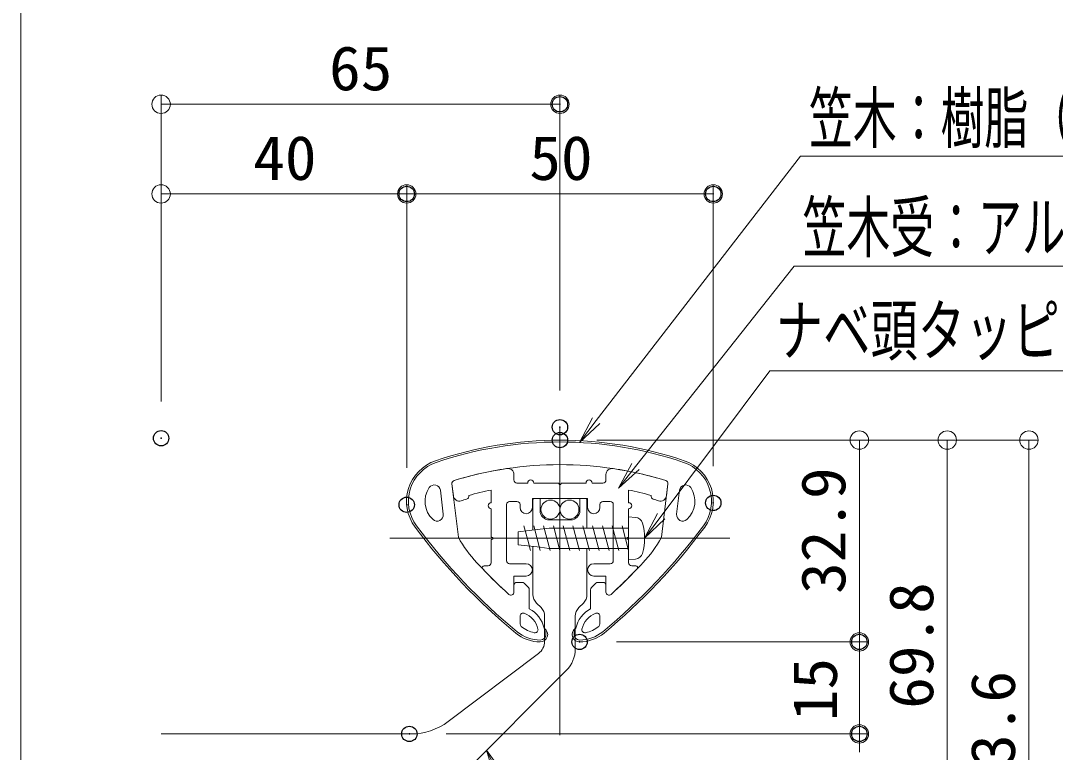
# Model space of a CAD drawing. Units: millimetres, scale not verified. Extents: x -600 to 600, y -416 to 415.
# Drawn here: x -599.9 to -431.3, y 125.1 to 244.4 of the extents above; entities that cross this region are included whole.
import ezdxf
from ezdxf.enums import TextEntityAlignment as Align

# ---------------------------------------------------------------- set-up
doc = ezdxf.new("R2010")
doc.units = ezdxf.units.MM
doc.header["$LTSCALE"] = 5
doc.header["$PDMODE"] = 32
doc.header["$PDSIZE"] = 2.5
for name, color, linetype, lineweight in [('0-0_zumenwaku', 2, 'Continuous', 9), ('0-2_center', 5, 'Continuous', 9), ('0-6_タッピンネジ', 4, 'Continuous', 9), ('0-A_金台', 3, 'Continuous', 9), ('0-B_笠木', 4, 'Continuous', 9), ('0-D_sunpou', 1, 'Continuous', 9), ('0-E_0', 7, 'Continuous', 9), ('1-1_MAZ_SS', 1, 'Continuous', 9)]:
    doc.layers.add(name, color=color, linetype=linetype, lineweight=lineweight)
doc.layers.add('0-F_DEFPOINTS', color=7, linetype='Continuous')
doc.styles.add('ＭＳ ゴシック', font='')
doc.styles.get('ＭＳ ゴシック').set_extended_font_data('MS Gothic')

# ---------------------------------------------------------------- blocks, each defined once
blk = doc.blocks.new('_ORIGIN')
at = {"layer": '0-E_0', "color": 1}
blk.add_line((0, 0), (-5, 0), dxfattribs=at)
blk.add_circle((0, 0), 2.5, dxfattribs=at)
blk = doc.blocks.new('MLeader1')
at = {"layer": '0-D_sunpou', "color": 7}
blk.add_line((-524.018, 125.436), (-522.015, 121.406), dxfattribs=at)
at = {"layer": '0-D_sunpou'}
blk.add_line((-487.743, 54.615), (-369.126, 54.615), dxfattribs=at)
at = {"layer": '0-D_sunpou', "color": 7}
blk.add_lwpolyline([(-522.687, 121.072), (-524.018, 125.436), (-521.344, 121.74)], dxfattribs=at)
at = {"layer": '0-D_sunpou'}
blk.add_lwpolyline([(-522.015, 121.406), (-488.823, 54.615), (-487.743, 54.615)], dxfattribs=at)
at = {"layer": '0-D_sunpou', "color": 2, "style": 'ＭＳ ゴシック', "width": 0.7}
blk.add_text('ブラケットTS-65：アルミ押出形材', height=8.082, dxfattribs=at).set_placement((-487.846, 54.566), align=Align.BOTTOM_LEFT)
blk = doc.blocks.new('MLeader3')
at = {"layer": '0-D_sunpou'}
blk.add_line((-476.755, 187.313), (-383.291, 187.313), dxfattribs=at)
at = {"layer": '0-D_sunpou', "color": 7}
blk.add_line((-498.245, 160.009), (-495.551, 163.613), dxfattribs=at)
at = {"layer": '0-D_sunpou'}
blk.add_lwpolyline([(-495.551, 163.613), (-477.835, 187.313), (-476.755, 187.313)], dxfattribs=at)
at = {"layer": '0-D_sunpou', "color": 7}
blk.add_lwpolyline([(-494.95, 163.164), (-498.245, 160.009), (-496.151, 164.062)], dxfattribs=at)
at = {"layer": '0-D_sunpou', "color": 2, "style": 'ＭＳ ゴシック', "width": 0.7}
blk.add_text('ナベ頭タッピンねじφ4×18', height=8.082, dxfattribs=at).set_placement((-476.867, 187.439), align=Align.BOTTOM_LEFT)
blk = doc.blocks.new('MLeader4')
at = {"layer": '0-D_sunpou'}
blk.add_line((-472.772, 204.346), (-396.454, 204.346), dxfattribs=at)
at = {"layer": '0-D_sunpou', "color": 7}
blk.add_line((-502.526, 168.178), (-499.73, 171.705), dxfattribs=at)
at = {"layer": '0-D_sunpou'}
blk.add_lwpolyline([(-499.73, 171.705), (-473.852, 204.346), (-472.772, 204.346)], dxfattribs=at)
at = {"layer": '0-D_sunpou', "color": 7}
blk.add_lwpolyline([(-499.143, 171.239), (-502.526, 168.178), (-500.318, 172.171)], dxfattribs=at)
at = {"layer": '0-D_sunpou', "color": 2, "style": 'ＭＳ ゴシック', "width": 0.65}
blk.add_text('笠木受：アルミ押出形材', height=8.065, dxfattribs=at).set_placement((-472.502, 204.296), align=Align.BOTTOM_LEFT)
blk = doc.blocks.new('MLeader5')
at = {"layer": '0-D_sunpou'}
blk.add_line((-471.731, 222.292), (-405.449, 222.292), dxfattribs=at)
at = {"layer": '0-D_sunpou', "color": 7}
blk.add_line((-508.876, 175.629), (-506.124, 179.189), dxfattribs=at)
at = {"layer": '0-D_sunpou'}
blk.add_lwpolyline([(-506.124, 179.189), (-472.811, 222.292), (-471.731, 222.292)], dxfattribs=at)
at = {"layer": '0-D_sunpou', "color": 7}
blk.add_lwpolyline([(-505.53, 178.731), (-508.876, 175.629), (-506.717, 179.648)], dxfattribs=at)
at = {"layer": '0-D_sunpou', "color": 2, "style": 'ＭＳ ゴシック', "width": 0.65}
blk.add_text('笠木：樹脂（木目調）', height=8.065, dxfattribs=at).set_placement((-471.461, 222.082), align=Align.BOTTOM_LEFT)

msp = doc.modelspace()

# ---------------------------------------------------------------- linework, layer by layer
at = {"layer": '0-0_zumenwaku', "color": 7}
for p, q in [((-516.445, 161.346), (-516.445, 166.209)), ((-516.145, 166.509), (-507.945, 166.509)), ((-515.295, 164.509), (-515.295, 166.509)), ((-508.795, 164.509), (-508.795, 166.509)), ((-507.645, 161.659), (-507.645, 166.209)), ((-513.795, 163.009), (-510.295, 163.009)), ((-516.445, 150.838), (-516.445, 158.671)), ((-507.645, 150.838), (-507.645, 158.359)), ((-515.859, 149.423), (-515.131, 148.695)), ((-508.231, 149.423), (-508.959, 148.695)), ((-514.545, 147.281), (-514.545, 143.221)), ((-509.545, 147.281), (-509.545, 141.98)), ((-515.54, 141.224), (-530.273, 130.123)), ((-527.845, 121.609), (-511.009, 138.445)), ((-577.045, 128.109), (-536.291, 128.109))]:
    msp.add_line(p, q, dxfattribs=at)
at = {"layer": '0-0_zumenwaku', "color": 6}
msp.add_lwpolyline([(-599.936, -415.533), (600.064, -415.533), (600.064, 415.467), (-599.936, 415.467)], close=True, dxfattribs=at)
at = {"layer": '0-0_zumenwaku', "color": 7}
for centre, radius, start, end in [((-516.145, 166.209), 0.3, 90, 180), ((-507.945, 166.209), 0.3, 0, 90), ((-513.795, 164.509), 1.5, 180, 270), ((-510.295, 164.509), 1.5, 270, 0), ((-514.445, 150.838), 2, 180, 225), ((-509.645, 150.838), 2, 315, 0), ((-516.545, 147.281), 2, 0, 45), ((-507.545, 147.281), 2, 135, 180), ((-517.045, 143.221), 2.5, 307, 0), ((-514.545, 141.98), 5, 315, 0), ((-536.291, 138.109), 10, 270, 307)]:
    msp.add_arc(centre, radius, start, end, dxfattribs=at)
at = {"layer": '0-2_center'}
for p, q in [((-512.045, 178.116), (-512.045, 127.891)), ((-539.754, 160.009), (-484.336, 160.009))]:
    msp.add_line(p, q, dxfattribs=at)
at = {"layer": '0-6_タッピンネジ'}
for p, q in [((-517.295, 159.688), (-517.917, 162.009)), ((-515.245, 158.009), (-516.317, 162.009)), ((-513.645, 158.009), (-514.717, 162.009)), ((-512.045, 158.009), (-513.117, 162.009)), ((-510.445, 158.009), (-511.517, 162.009)), ((-508.845, 158.009), (-509.917, 162.009)), ((-507.245, 158.009), (-508.317, 162.009)), ((-505.645, 158.009), (-506.717, 162.009)), ((-504.045, 158.009), (-505.117, 162.009)), ((-502.445, 158.009), (-503.517, 162.009)), ((-500.845, 158.009), (-501.917, 162.009)), ((-499.726, 163.411), (-500.845, 163.509)), ((-515.295, 161.483), (-518.845, 161.059)), ((-518.845, 161.059), (-518.845, 158.959)), ((-513.823, 161.659), (-515.295, 161.483)), ((-508.395, 161.659), (-513.823, 161.659)), ((-503.345, 161.659), (-508.395, 161.659)), ((-503.345, 161.659), (-500.845, 161.659)), ((-500.845, 161.659), (-503.345, 161.659)), ((-515.295, 158.533), (-518.845, 158.959)), ((-516.845, 158.009), (-517.295, 159.688)), ((-513.845, 158.359), (-515.295, 158.533)), ((-513.845, 158.359), (-508.395, 158.359)), ((-508.395, 158.359), (-503.345, 158.359)), ((-503.345, 158.359), (-500.845, 158.359)), ((-503.345, 158.359), (-500.845, 158.359)), ((-500.845, 158.359), (-500.845, 156.509))]:
    msp.add_line(p, q, dxfattribs=at)
msp.add_lwpolyline([(-500.845, 163.509), (-500.845, 156.509), (-499.726, 156.607)], dxfattribs=at)
for centre, radius, start, end in [((-499.839, 162.116), 1.3, 15.88085, 85), ((-507.245, 160.009), 9, 344.11915, 15.88085), ((-499.839, 157.902), 1.3, 275, 344.11915)]:
    msp.add_arc(centre, radius, start, end, dxfattribs=at)
at = {"layer": '0-A_金台'}
for p, q in [((-519.545, 169.509), (-519.545, 170.38)), ((-504.545, 169.509), (-504.545, 170.38)), ((-529.65, 168.881), (-529.418, 166.952)), ((-517.295, 169.009), (-519.045, 169.009)), ((-512.245, 169.009), (-516.295, 169.009)), ((-512.245, 168.909), (-512.245, 169.009)), ((-505.045, 169.009), (-506.795, 169.009)), ((-494.44, 168.881), (-494.672, 166.952)), ((-523.245, 167.873), (-523.245, 165.809)), ((-500.845, 167.873), (-500.845, 165.809)), ((-520.745, 165.509), (-520.745, 156.351)), ((-519.045, 166.009), (-520.245, 166.009)), ((-518.545, 165.509), (-518.545, 165.009)), ((-516.545, 166.509), (-516.545, 165.009)), ((-516.545, 166.509), (-507.545, 166.509)), ((-507.545, 166.509), (-507.545, 165.009)), ((-505.545, 165.509), (-505.545, 165.009)), ((-505.045, 166.009), (-503.845, 166.009)), ((-503.345, 165.509), (-503.345, 156.351)), ((-523.245, 164.809), (-523.245, 160.209)), ((-500.845, 164.809), (-500.845, 160.209)), ((-523.145, 160.209), (-523.245, 160.209)), ((-500.945, 160.209), (-500.845, 160.209)), ((-523.145, 159.809), (-523.245, 159.809)), ((-523.245, 159.809), (-523.245, 156.009)), ((-524.41, 155.509), (-523.745, 155.509)), ((-520.245, 155.851), (-517.545, 155.851)), ((-503.845, 155.851), (-506.545, 155.851)), ((-499.68, 155.509), (-500.345, 155.509)), ((-519.545, 153.851), (-517.545, 153.851)), ((-519.545, 153.851), (-519.545, 151.225)), ((-504.545, 153.851), (-506.545, 153.851)), ((-504.545, 153.851), (-504.545, 151.225))]:
    msp.add_line(p, q, dxfattribs=at)
for points in [[(-507.795, 169.009), (-511.845, 169.009), (-511.845, 168.909)], [(-500.945, 159.809), (-500.845, 159.809), (-500.845, 156.009)]]:
    msp.add_lwpolyline(points, dxfattribs=at)
for centre, radius, start, end in [((-512.045, 113.252), 58.757, 98.46285, 107.07762), ((-520.545, 170.38), 1, 0, 98.46285), ((-503.545, 170.38), 1, 81.53715, 180), ((-512.045, 113.252), 58.757, 72.92238, 81.53715), ((-529.153, 168.94), 0.5, 107.07762, 186.84277), ((-519.045, 169.509), 0.5, 180, 270), ((-516.795, 169.009), 0.5, 0, 180), ((-512.045, 168.909), 0.2, 180, 0), ((-507.295, 169.009), 0.5, 0, 180), ((-505.045, 169.509), 0.5, 270, 0), ((-494.937, 168.94), 0.5, 353.15723, 72.92238), ((-528.425, 167.072), 1, 186.84277, 286.92797), ((-527.392, 166.855), 0.5, 285.97699, 15.72009), ((-512.045, 113.252), 55.757, 101.58792, 105.46319), ((-512.045, 113.252), 55.757, 74.53681, 78.41208), ((-496.698, 166.855), 0.5, 164.27991, 254.02301), ((-495.665, 167.072), 1, 253.07203, 353.15723), ((-512.045, 113.252), 55.257, 105.97699, 106.92797), ((-523.245, 165.309), 0.5, 90, 270), ((-520.245, 165.509), 0.5, 90, 180), ((-519.045, 165.509), 0.5, 0, 90), ((-505.045, 165.509), 0.5, 90, 180), ((-503.845, 165.509), 0.5, 0, 90), ((-500.845, 165.309), 0.5, 270, 90), ((-512.045, 113.252), 55.257, 73.07203, 74.02301), ((-517.545, 165.009), 1, 180, 270), ((-517.545, 165.009), 1, 270, 0), ((-506.545, 165.011), 1, 180, 270), ((-506.545, 165.011), 1, 270, 0), ((-523.145, 160.009), 0.2, 270, 90), ((-500.945, 160.009), 0.2, 90, 270), ((-524.41, 155.209), 0.3, 90, 223.90172), ((-523.745, 156.009), 0.5, 270, 0), ((-520.245, 156.351), 0.5, 180, 270), ((-517.545, 154.851), 1, 270, 90), ((-506.545, 154.851), 1, 90, 270), ((-503.845, 156.351), 0.5, 270, 0), ((-500.345, 156.009), 0.5, 180, 270), ((-499.68, 155.209), 0.3, 316.09828, 90), ((-455.455, 221.57), 96, 223.90172, 227.44224), ((-568.635, 221.57), 96, 312.55776, 316.09828), ((-520.045, 151.225), 0.5, 227.44224, 0), ((-504.045, 151.225), 0.5, 180, 312.55776)]:
    msp.add_arc(centre, radius, start, end, dxfattribs=at)
at = {"layer": '0-B_笠木'}
for p, q in [((-529.65, 168.881), (-528.605, 160.174)), ((-494.44, 168.881), (-495.485, 160.174)), ((-531.537, 167.824), (-531.069, 163.922)), ((-492.553, 167.824), (-493.021, 163.922)), ((-519.545, 152.309), (-519.545, 151.225)), ((-519.045, 152.809), (-518.252, 152.809)), ((-517.899, 152.663), (-517.191, 151.956)), ((-506.191, 152.663), (-506.899, 151.956)), ((-505.045, 152.809), (-505.838, 152.809)), ((-504.545, 152.309), (-504.545, 151.225)), ((-517.045, 148.509), (-517.045, 151.602)), ((-507.045, 148.509), (-507.045, 151.602)), ((-518.545, 147.315), (-518.545, 146.031)), ((-505.545, 147.315), (-505.545, 146.031))]:
    msp.add_line(p, q, dxfattribs=at)
at = {"layer": '0-B_笠木', "color": 5}
for p, q in [((-514.345, 144.309), (-514.345, 145.103)), ((-509.745, 144.309), (-509.745, 145.103))]:
    msp.add_line(p, q, dxfattribs=at)
at = {"layer": '0-B_笠木'}
for centre, radius, start, end in [((-512.045, 113.252), 62.757, 71.16589, 108.83411), ((-530.045, 166.024), 7, 108.83411, 216.67455), ((-512.045, 113.252), 58.757, 72.92238, 107.07762), ((-494.045, 166.024), 7, 323.32545, 71.16589), ((-532.53, 167.704), 1, 6.84277, 145.92679), ((-529.153, 168.94), 0.5, 107.07762, 186.84277), ((-494.937, 168.94), 0.5, 353.15723, 72.92238), ((-491.56, 167.704), 1, 34.07321, 173.15723), ((-530.045, 166.024), 4, 145.92679, 227.75875), ((-494.045, 166.024), 4, 312.24125, 34.07321), ((-532.062, 163.803), 1, 227.75875, 6.84277), ((-492.028, 163.803), 1, 173.15723, 312.24125), ((-455.455, 221.57), 100, 216.67455, 230.37673), ((-568.635, 221.57), 100, 309.62327, 323.32545), ((-510.359, 170.235), 20.835, 208.87217, 223.07572), ((-513.731, 170.235), 20.835, 316.92428, 331.12783), ((-455.455, 221.57), 96, 223.07572, 227.44224), ((-568.635, 221.57), 96, 312.55776, 316.92428), ((-519.045, 152.309), 0.5, 90, 180), ((-518.252, 152.309), 0.5, 45, 90), ((-517.545, 151.602), 0.5, 360, 45), ((-506.545, 151.602), 0.5, 135, 180), ((-505.838, 152.309), 0.5, 90, 135), ((-505.045, 152.309), 0.5, 0, 90), ((-520.045, 151.225), 0.5, 227.44224, 0), ((-504.045, 151.225), 0.5, 180, 312.55776), ((-519.144, 144.416), 4.6, 11.64862, 62.85093), ((-504.946, 144.416), 4.6, 117.14907, 168.35138), ((-518.045, 147.315), 0.5, 69.23596, 180), ((-519.144, 144.416), 3.6, 12.71205, 69.23596), ((-504.946, 144.416), 3.6, 110.76404, 167.28795), ((-506.045, 147.315), 0.5, 0, 110.76404), ((-518.045, 146.031), 0.5, 180, 229.8988), ((-515.245, 149.356), 4.847, 229.8988, 258.38741), ((-516.12, 145.098), 0.5, 258.38741, 12.71205), ((-515.245, 144.309), 1.2, 270.00001, 54.31467), ((-515.245, 144.309), 1.2, 54.31467, 59.65498), ((-508.845, 144.309), 1.2, 125.68533, 269.99999), ((-508.845, 144.309), 1.2, 120.34502, 125.68533), ((-507.97, 145.098), 0.5, 167.28795, 281.61259), ((-508.845, 149.356), 4.847, 281.61259, 310.1012), ((-506.045, 146.031), 0.5, 310.1012, 0), ((-515.245, 149.356), 6.247, 230.37673, 270.00001), ((-508.845, 149.356), 6.247, 269.99999, 309.62327)]:
    msp.add_arc(centre, radius, start, end, dxfattribs=at)
at = {"layer": '0-B_笠木', "color": 5}
for centre, radius, start, end in [((-512.045, 113.252), 62.457, 71.16589, 108.83411), ((-530.045, 166.024), 6.7, 108.83411, 216.67455), ((-494.045, 166.024), 6.7, 323.32545, 71.16589), ((-455.455, 221.57), 99.7, 216.67455, 230.37673), ((-568.635, 221.57), 99.7, 309.62327, 323.32545), ((-515.245, 149.356), 5.947, 230.37673, 270.00001), ((-515.245, 144.309), 0.9, 270.00001, 360), ((-508.845, 144.309), 0.9, 180, 269.99999), ((-508.845, 149.356), 5.947, 269.99999, 309.62327)]:
    msp.add_arc(centre, radius, start, end, dxfattribs=at)
at = {"layer": '0-D_sunpou'}
for p, q in [((-577.045, 182.311), (-577.045, 232.265)), ((-512.045, 184.116), (-512.045, 232.265)), ((-574.045, 230.765), (-515.045, 230.765)), ((-577.045, 182.311), (-577.045, 217.644)), ((-537.023, 171.469), (-537.023, 217.644)), ((-537.023, 171.469), (-537.023, 217.644)), ((-487.05, 171.765), (-487.05, 217.644)), ((-574.045, 216.144), (-540.023, 216.144)), ((-534.023, 216.144), (-490.05, 216.144)), ((-506.045, 176.009), (-434.101, 176.009)), ((-506.045, 176.009), (-447.424, 176.009)), ((-506.045, 176.009), (-461.747, 176.009)), ((-463.247, 173.009), (-463.247, 146.109)), ((-448.924, 173.009), (-448.924, 109.159)), ((-435.601, 173.009), (-435.601, 75.409)), ((-502.845, 143.109), (-461.747, 143.109)), ((-502.845, 143.109), (-461.747, 143.109)), ((-463.247, 140.109), (-463.247, 131.109)), ((-530.59, 128.109), (-461.747, 128.109)), ((-530.59, 128.109), (-461.747, 128.109))]:
    msp.add_line(p, q, dxfattribs=at)
at = {"layer": '0-F_DEFPOINTS'}
for p in [(-512.045, 230.765), (-537.023, 216.144), (-487.05, 216.144), (-512.045, 178.116), (-577.045, 176.311), (-512.045, 176.009), (-512.045, 176.009), (-487.05, 165.765), (-537.023, 165.469), (-508.845, 143.109), (-463.247, 143.109), (-536.59, 128.109), (-463.247, 128.109)]:
    msp.add_point(p, dxfattribs=at)
at = {"layer": '1-1_MAZ_SS'}
for centre in [(-513.595, 164.686), (-510.495, 164.686)]:
    msp.add_circle(centre, 1.55, dxfattribs=at)

# ---------------------------------------------------------------- block references
at = {"layer": '0-D_sunpou'}
for name in ['MLeader5', 'MLeader4', 'MLeader3', 'MLeader1']:
    msp.add_blockref(name, (0, 0), dxfattribs=at)
at = {"layer": '0-D_sunpou', "xscale": 0.6, "yscale": 0.6}
for p, rotation in [((-577.045, 230.765), 180), ((-577.045, 216.144), 180), ((-537.023, 216.144), 180), ((-463.247, 176.009), 90), ((-448.924, 176.009), 90), ((-435.601, 176.009), 90), ((-463.247, 143.109), 270), ((-463.247, 143.109), 90), ((-463.247, 128.109), 270), ((-463.247, 128.109), 90)]:
    msp.add_blockref('_ORIGIN', p, dxfattribs=dict(at, rotation=rotation))
for p in [(-512.045, 230.765), (-537.023, 216.144), (-487.05, 216.144)]:
    msp.add_blockref('_ORIGIN', p, dxfattribs=at)

# ---------------------------------------------------------------- texts
at = {"layer": '0-D_sunpou', "color": 2, "style": 'ＭＳ ゴシック', "width": 1.05}
for s, p in [('65', (-549.67, 230.877)), ('40', (-562.034, 216.257)), ('50', (-517.036, 216.257))]:
    msp.add_text(s, height=7.221, dxfattribs=at).set_placement(p, align=Align.BOTTOM_LEFT)
for s, p in [('32.9', (-463.359, 150.934)), ('69.8', (-449.036, 132.209)), ('15', (-464.73, 130.184)), ('103.6', (-435.714, 112.584))]:
    msp.add_text(s, height=7.221, rotation=90, dxfattribs=at).set_placement(p, align=Align.BOTTOM_LEFT)

doc.saveas('drawing.dxf')
